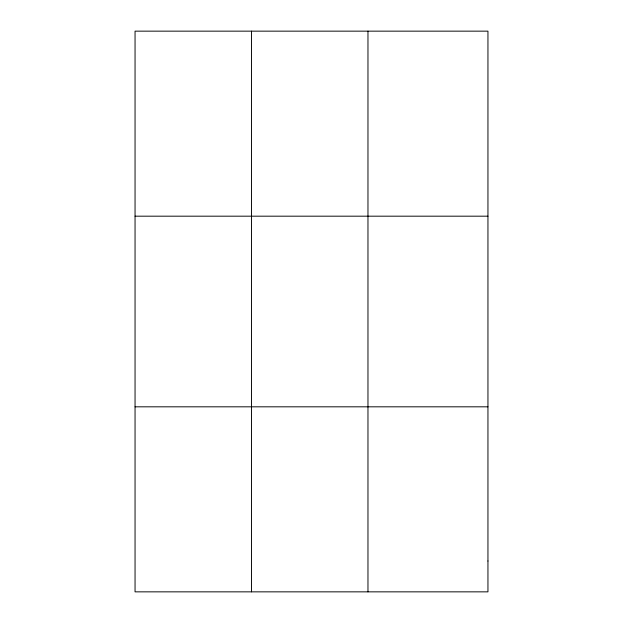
<?xml version="1.0" encoding="UTF-8"?>
<svg xmlns="http://www.w3.org/2000/svg" width="623" height="623" viewBox="0 0 623 623"><rect width="100%" height="100%" fill="white"/><g stroke="black" fill="none" stroke-linecap="round" stroke-linejoin="round"><path stroke-width="0.93" d="M251.505 31.15L251.505 591.85M367.967 31.15L367.967 591.85M135.051 216.181L487.949 216.181M135.051 406.819L487.949 406.819M487.949 561.012L487.949 591.85L135.051 591.85L135.051 31.15L487.949 31.15L487.949 561.012"/></g></svg>
